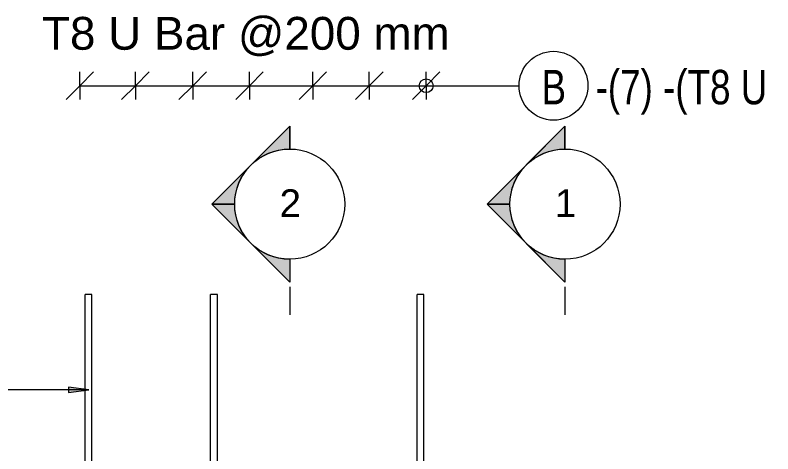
# Model space of a CAD drawing. Header units: millimetres. Extents: x 1454 to 26503, y -2036 to 18825.
# Drawn here: x 4276 to 6478, y 4258 to 5531 of the extents above; entities that cross this region are included whole.
import ezdxf

# ---------------------------------------------------------------- set-up
doc = ezdxf.new("R2010")
doc.units = ezdxf.units.MM
for name, color, linetype, lineweight in [('A-ANNO-DIMS', 211, 'Continuous', 9), ('A-ANNO-DIMS-40', 211, 'Continuous', 9), ('G-ANNO-SYMB', 111, 'Continuous', 9), ('S-RBAR', 171, 'Continuous', 18), ('S-RBAR-IDEN', 171, 'Continuous', 9)]:
    doc.layers.add(name, color=color, linetype=linetype, lineweight=lineweight)
doc.styles.add('Arial', font='arial.ttf', dxfattribs={"height": 80})
doc.styles.add('Arial_1', font='arial.ttf', dxfattribs={"height": 95.25})
doc.styles.add('Nirmala UI Semilight', font='NirmalaS.ttf', dxfattribs={"width": 0.8, "height": 100})
doc.dimstyles.new('Arrow_Filled_-_2_5_NI_UI', dxfattribs={"dimscale": 304.8, "dimtxt": 104.736395, "dimasz": 0.262467, "dimexe": 0.131234, "dimexo": 0.0625, "dimgap": 0.131234, "dimtad": 1, "dimdec": 4, "dimzin": 0, "dimdsep": 46, "dimtxsty": 'Nirmala UI Semilight', "dimblk1": 'OBLIQUE', "dimblk2": 'OBLIQUE', "dimsah": 1, "dimcen": 0.09, "dimazin": 0, "dimtfac": 1, "dimtdec": 4, "dimtix": 1, "dimtmove": 0, "dimatfit": 3, "dimfxl": 0.131234, "dimfxlon": 1, "dimtvp": 1, "dimtolj": 1, "dimtzin": 0, "dimarcsym": 2})

# ---------------------------------------------------------------- blocks, each defined once
blk = doc.blocks.new('Detail View - M_Section Head - Filled SHOP DWG-1002450-Elevation Front 1')
at = {"layer": 'G-ANNO-SYMB'}
h = blk.add_hatch(color=256, dxfattribs=at)
edge = h.paths.add_edge_path()
edge.add_line((5892.8, 3749.7), (5959.1, 3749.7))
edge.add_arc((6119.1, 3749.7), 160, 180, 225)
edge.add_line((6006, 3636.5), (5892.8, 3749.7))
h = blk.add_hatch(color=256, dxfattribs=at)
edge = h.paths.add_edge_path()
edge.add_line((6345.4, 3749.7), (6232.2, 3636.5))
edge.add_arc((6119.1, 3749.7), 160, 315, 360)
edge.add_line((6279.1, 3749.7), (6345.4, 3749.7))
h = blk.add_hatch(color=256, dxfattribs=at)
edge = h.paths.add_edge_path()
edge.add_line((6119.1, 3523.4), (6006, 3636.5))
edge.add_arc((6119.1, 3749.7), 160, 225, 270)
edge.add_line((6119.1, 3589.7), (6119.1, 3523.4))
h = blk.add_hatch(color=256, dxfattribs=at)
edge = h.paths.add_edge_path()
edge.add_line((6119.1, 3523.4), (6119.1, 3589.7))
edge.add_arc((6119.1, 3749.7), 160, 270, 315)
edge.add_line((6232.2, 3636.5), (6119.1, 3523.4))
for p, q in [((6119.1, 3523.4), (5892.8, 3749.7)), ((5959.1, 3749.7), (5892.8, 3749.7)), ((5892.8, 3749.7), (6006, 3636.5)), ((5959.1, 3749.7), (5892.8, 3749.7)), ((6119.1, 3523.4), (6345.4, 3749.7)), ((6232.2, 3636.5), (6345.4, 3749.7)), ((6279.1, 3749.7), (6345.4, 3749.7)), ((6345.4, 3749.7), (6279.1, 3749.7)), ((6006, 3636.5), (6119.1, 3523.4)), ((6119.1, 3523.4), (6232.2, 3636.5)), ((6119.1, 3589.7), (6119.1, 3523.4)), ((6119.1, 3523.4), (6119.1, 3589.7))]:
    blk.add_line(p, q, dxfattribs=at)
for start, end in [(360, 180), (180, 360), (180, 225), (315, 0), (225, 270), (270, 315)]:
    blk.add_arc((6119.1, 3749.7), 160, start, end, dxfattribs=at)
blk = doc.blocks.new('DIMBLOCK1-Elevation Front 1')
at = {"layer": 'A-ANNO-DIMS-40'}
for p, q in [((4463.6, 5326.2), (4503.6, 5366.2)), ((4463.6, 5326.2), (4463.6, 5366.2)), ((4625.1, 5326.2), (4665.1, 5366.2)), ((4625.1, 5326.2), (4625.1, 5366.2)), ((4463.6, 5326.2), (4423.6, 5286.2)), ((4463.6, 5326.2), (4625.1, 5326.2)), ((4463.6, 5326.2), (4463.6, 5286.2)), ((4625.1, 5326.2), (4585.1, 5286.2)), ((4625.1, 5326.2), (4625.1, 5286.2))]:
    blk.add_line(p, q, dxfattribs=at)
blk = doc.blocks.new('_Oblique')
at = {"color": 0, "linetype": 'ByBlock', "lineweight": -2}
blk.add_line((-0.5, -0.5), (0.5, 0.5), dxfattribs=at)
blk = doc.blocks.new('DIMBLOCK2-Elevation Front 1')
at = {"layer": 'A-ANNO-DIMS-40'}
for p, q in [((4625.1, 5326.2), (4665.1, 5366.2)), ((4625.1, 5326.2), (4625.1, 5366.2)), ((4791.7, 5326.2), (4831.7, 5366.2)), ((4791.7, 5326.2), (4791.7, 5366.2)), ((4625.1, 5326.2), (4585.1, 5286.2)), ((4625.1, 5326.2), (4791.7, 5326.2)), ((4625.1, 5326.2), (4625.1, 5286.2)), ((4791.7, 5326.2), (4751.7, 5286.2)), ((4791.7, 5326.2), (4791.7, 5286.2))]:
    blk.add_line(p, q, dxfattribs=at)
blk = doc.blocks.new('DIMBLOCK3-Elevation Front 1')
at = {"layer": 'A-ANNO-DIMS-40'}
for p, q in [((4791.7, 5326.2), (4831.7, 5366.2)), ((4791.7, 5326.2), (4791.7, 5366.2)), ((4957, 5326.2), (4997, 5366.2)), ((4957, 5326.2), (4957, 5366.2)), ((4791.7, 5326.2), (4751.7, 5286.2)), ((4791.7, 5326.2), (4957, 5326.2)), ((4791.7, 5326.2), (4791.7, 5286.2)), ((4957, 5326.2), (4917, 5286.2)), ((4957, 5326.2), (4957, 5286.2))]:
    blk.add_line(p, q, dxfattribs=at)
blk = doc.blocks.new('DIMBLOCK4-Elevation Front 1')
at = {"layer": 'A-ANNO-DIMS-40'}
for p, q in [((4957, 5326.2), (4997, 5366.2)), ((4957, 5326.2), (4957, 5366.2)), ((5141, 5326.2), (5181, 5366.2)), ((5141, 5326.2), (5141, 5366.2)), ((4957, 5326.2), (4917, 5286.2)), ((4957, 5326.2), (5141, 5326.2)), ((4957, 5326.2), (4957, 5286.2)), ((5141, 5326.2), (5101, 5286.2)), ((5141, 5326.2), (5141, 5286.2))]:
    blk.add_line(p, q, dxfattribs=at)
blk = doc.blocks.new('DIMBLOCK5-Elevation Front 1')
at = {"layer": 'A-ANNO-DIMS-40'}
for p, q in [((5141, 5326.2), (5181, 5366.2)), ((5141, 5326.2), (5141, 5366.2)), ((5305, 5326.2), (5345, 5366.2)), ((5305, 5326.2), (5305, 5366.2)), ((5141, 5326.2), (5101, 5286.2)), ((5141, 5326.2), (5305, 5326.2)), ((5141, 5326.2), (5141, 5286.2)), ((5305, 5326.2), (5265, 5286.2)), ((5305, 5326.2), (5305, 5286.2))]:
    blk.add_line(p, q, dxfattribs=at)
blk = doc.blocks.new('DIMBLOCK6-Elevation Front 1')
at = {"layer": 'A-ANNO-DIMS-40'}
for p, q in [((5305, 5326.2), (5345, 5366.2)), ((5305, 5326.2), (5305, 5366.2)), ((5470.3, 5326.2), (5510.3, 5366.2)), ((5470.3, 5326.2), (5470.3, 5366.2)), ((5305, 5326.2), (5265, 5286.2)), ((5305, 5326.2), (5470.3, 5326.2)), ((5305, 5326.2), (5305, 5286.2)), ((5470.3, 5326.2), (5430.3, 5286.2)), ((5470.3, 5326.2), (5470.3, 5286.2))]:
    blk.add_line(p, q, dxfattribs=at)
blk = doc.blocks.new('M_Rebar Tag_rfa MARK - DOT 1 MM-794228-Elevation Front 1')
at = {"layer": 'S-RBAR-IDEN'}
blk.add_circle((5840.4, 5326.2), 100, dxfattribs=at)

msp = doc.modelspace()

# ---------------------------------------------------------------- hatches: boundary and pattern name
at = {"layer": 'S-RBAR-IDEN'}
msp.add_hatch(color=256, dxfattribs=at).paths.add_polyline_path([(4490.3991, 4443.42493), (4430.3991, 4451.32408), (4430.3991, 4435.52578)])

# ---------------------------------------------------------------- linework, layer by layer
at = {"layer": 'G-ANNO-SYMB'}
for p, q in [((5073.70474, 4742.42837), (5073.70474, 4661.01655)), ((5873.70474, 4742.42837), (5873.70474, 4661.01655))]:
    msp.add_line(p, q, dxfattribs=at)
at = {"layer": 'S-RBAR'}
for p, q in [((4498.8071, 4720), (4478.8071, 4720)), ((4478.8071, 3658.25817), (4478.8071, 4720)), ((4498.8071, 3658.25817), (4498.8071, 4720)), ((4863.8071, 4720), (4843.8071, 4720)), ((4843.8071, 3658.25817), (4843.8071, 4720)), ((4863.8071, 3658.25817), (4863.8071, 4720)), ((5463.8071, 4720), (5443.8071, 4720)), ((5443.8071, 3670), (5443.8071, 4720)), ((5463.8071, 3658.25817), (5463.8071, 4720))]:
    msp.add_line(p, q, dxfattribs=at)
at = {"layer": 'S-RBAR-IDEN'}
for p, q in [((5470.31742, 5326.19008), (5740.43445, 5326.19008)), ((4490.3991, 4443.42493), (4430.3991, 4451.32408)), ((4430.3991, 4451.32408), (4430.3991, 4435.52578)), ((4490.3991, 4443.42493), (3942.4391, 4443.42493)), ((4430.3991, 4435.52578), (4490.3991, 4443.42493))]:
    msp.add_line(p, q, dxfattribs=at)
msp.add_circle((5470.31742, 5326.19008), 20, dxfattribs=at)

# ---------------------------------------------------------------- block references
at = {"layer": 'G-ANNO-SYMB', "extrusion": (0, 0, -1), "rotation": 90.00000000000038}
for p in [(-1324.048, -1136.6722), (-2124.048, -1136.6722)]:
    msp.add_blockref('Detail View - M_Section Head - Filled SHOP DWG-1002450-Elevation Front 1', p, dxfattribs=at)
at = {"layer": 'S-RBAR-IDEN'}
msp.add_blockref('M_Rebar Tag_rfa MARK - DOT 1 MM-794228-Elevation Front 1', (0, 0), dxfattribs=at)

# ---------------------------------------------------------------- texts
at = {"layer": 'G-ANNO-SYMB', "char_height": 80, "width": 76.962, "attachment_point": 1, "style": 'Arial'}
for s, insert in [('2', (5044.35156, 5025.49545)), ('1', (5844.35156, 5025.49545))]:
    msp.add_mtext(s, dxfattribs=dict(at, insert=insert))
at = {"layer": 'S-RBAR-IDEN', "char_height": 100, "attachment_point": 1, "style": 'Nirmala UI Semilight'}
for s, insert, width in [('-(7) -(T8 U Bar)', (5962.64579, 5372.27198), 869.6706), ('B', (5805.58528, 5372.27198), 76.962)]:
    msp.add_mtext(s, dxfattribs=dict(at, insert=insert, width=width))

# ---------------------------------------------------------------- dimensions: what is measured, and where the dimension line sits
at = {"layer": 'A-ANNO-DIMS'}
for base, p1, p2, override, picture, middle in [((4625.1283, 5326.19019), (4463.59043, 5286.19019), (4625.1283, 5286.19019), {"dimpost": '<>', "dimfxl": 161.537867}, 'DIMBLOCK1-Elevation Front 1', (4544.35936, 5418.17764)), ((4791.66616, 5326.19019), (4625.1283, 5286.19019), (4791.66616, 5286.19019), {"dimpost": '<>', "dimfxl": 166.537867}, 'DIMBLOCK2-Elevation Front 1', (4708.39723, 5418.17764)), ((4956.95403, 5326.19019), (4791.66616, 5286.19019), (4956.95403, 5286.19019), {"dimpost": '<>', "dimfxl": 165.287867}, 'DIMBLOCK3-Elevation Front 1', (4874.3101, 5418.17764)), ((5140.9919, 5326.19019), (4956.95403, 5286.19019), (5140.9919, 5286.19019), {"dimpost": '<>', "dimfxl": 184.037867}, 'DIMBLOCK4-Elevation Front 1', (5048.97296, 5418.10791)), ((5305.02976, 5326.19019), (5140.9919, 5286.19019), (5305.02976, 5286.19019), {"dimpost": '<>', "dimfxl": 164.037867}, 'DIMBLOCK5-Elevation Front 1', (5223.01083, 5418.17764)), ((5470.31763, 5326.19019), (5305.02976, 5286.19019), (5470.31763, 5286.19019), {"dimpost": '<>', "dimfxl": 165.287867}, 'DIMBLOCK6-Elevation Front 1', (5387.6737, 5418.17764))]:
    dim = msp.add_linear_dim(base=base, p1=p1, p2=p2, dimstyle='Arrow_Filled_-_2_5_NI_UI', override=override, dxfattribs=at)
    dim.commit()
    dim.dimension.update_dxf_attribs({"geometry": picture, "text_midpoint": middle})

# ---------------------------------------------------------------- next in the draw order: texts
at = {"layer": 'S-RBAR-IDEN', "insert": (4353.86395, 5526.02194), "char_height": 95.25, "width": 1452.65775, "attachment_point": 1, "style": 'Arial_1', "bg_fill": 3, "box_fill_scale": 0, "bg_fill_color": 256, "bg_fill_true_color": 3254780160, "bg_fill_transparency": 256}
msp.add_mtext('T8 U Bar @200 mm', dxfattribs=at)

doc.saveas('drawing.dxf')
